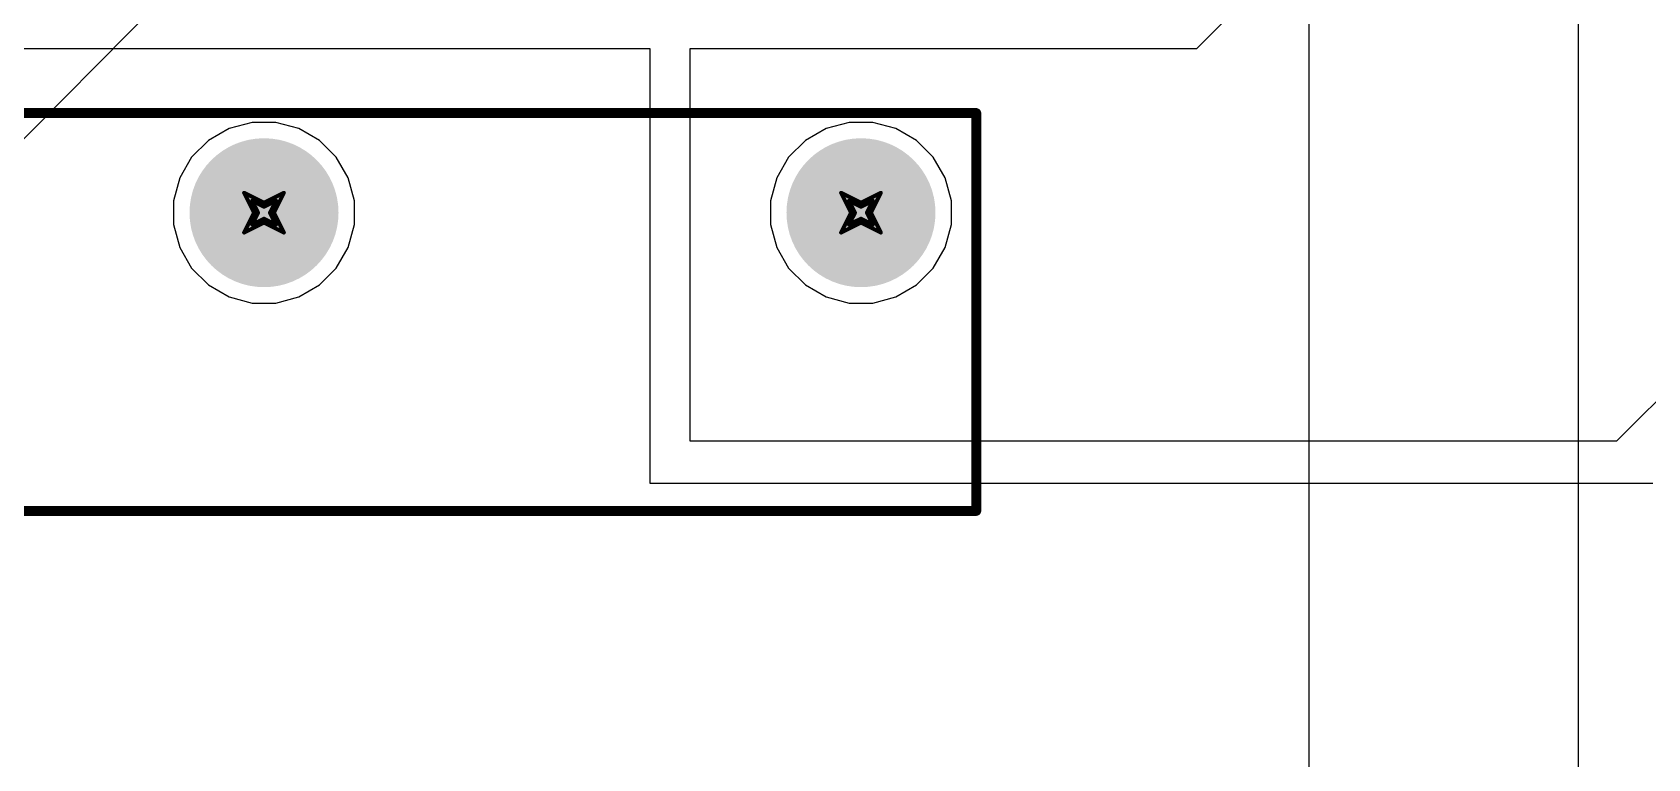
# Model space of a CAD drawing. Header units: inches. Extents: x -3 to 5259, y -3 to 5282.
# Drawn here: x 98.51 to 119.13, y 62.72 to 72 of the extents above; entities that cross this region are included whole.
import ezdxf

# ---------------------------------------------------------------- set-up
doc = ezdxf.new("R2010")
doc.units = ezdxf.units.IN
for name, color, linetype in [('Bottom Layer', 5, 'Continuous'), ('Bottom Solder', 6, 'Continuous'), ('Drill Drawing', 1, 'Continuous'), ('Layer 1', 16, 'Continuous'), ('Layer 2', 76, 'Continuous'), ('Multi-Layer', 9, 'Continuous'), ('Pad Holes', 156, 'Continuous'), ('Top Layer', 1, 'Continuous'), ('Top Overlay', 2, 'Continuous'), ('Top Solder', 216, 'Continuous')]:
    doc.layers.add(name, color=color, linetype=linetype)

# ---------------------------------------------------------------- blocks, each defined once
blk = doc.blocks.new('13_WQFN_HR__3_2__26')
at = {"layer": 'Top Solder'}
blk.add_line((1.178, -0.923), (5227.28, 5276.701), dxfattribs=at)
blk = doc.blocks.new('G6DN_1A_SL_DC24_179')
at = {"layer": 'Bottom Layer'}
blk.add_hatch(color=5, dxfattribs=at).paths.add_polyline_path([(-9.79, 0.9), (-7.99, 0.9), (-7.99, -0.9), (-9.79, -0.9)])
h = blk.add_hatch(color=5, dxfattribs=at)
edge = h.paths.add_edge_path()
edge.add_arc((-6.35, 0), 0.9, 0, 360)
h = blk.add_hatch(color=5, dxfattribs=at)
edge = h.paths.add_edge_path()
edge.add_arc((1.27, 0), 0.9, 0, 360)
h = blk.add_hatch(color=5, dxfattribs=at)
edge = h.paths.add_edge_path()
edge.add_arc((8.89, 0), 0.9, 0, 360)
at = {"layer": 'Bottom Solder'}
blk.add_hatch(color=6, dxfattribs=at).paths.add_polyline_path([(-9.841, 0.951), (-7.939, 0.951), (-7.939, -0.951), (-9.841, -0.951)])
h = blk.add_hatch(color=6, dxfattribs=at)
edge = h.paths.add_edge_path()
edge.add_arc((-6.35, 0), 0.951, 0, 360)
h = blk.add_hatch(color=6, dxfattribs=at)
edge = h.paths.add_edge_path()
edge.add_arc((1.27, 0), 0.951, 0, 360)
h = blk.add_hatch(color=6, dxfattribs=at)
edge = h.paths.add_edge_path()
edge.add_arc((8.89, 0), 0.951, 0, 360)
at = {"layer": 'Layer 1'}
blk.add_hatch(color=16, dxfattribs=at).paths.add_polyline_path([(-9.79, 0.9), (-7.99, 0.9), (-7.99, -0.9), (-9.79, -0.9)])
h = blk.add_hatch(color=16, dxfattribs=at)
edge = h.paths.add_edge_path()
edge.add_arc((-6.35, 0), 0.9, 0, 360)
h = blk.add_hatch(color=16, dxfattribs=at)
edge = h.paths.add_edge_path()
edge.add_arc((1.27, 0), 0.9, 0, 360)
h = blk.add_hatch(color=16, dxfattribs=at)
edge = h.paths.add_edge_path()
edge.add_arc((8.89, 0), 0.9, 0, 360)
at = {"layer": 'Layer 2'}
blk.add_hatch(color=76, dxfattribs=at).paths.add_polyline_path([(-9.79, 0.9), (-7.99, 0.9), (-7.99, -0.9), (-9.79, -0.9)])
h = blk.add_hatch(color=76, dxfattribs=at)
edge = h.paths.add_edge_path()
edge.add_arc((-6.35, 0), 0.9, 0, 360)
h = blk.add_hatch(color=76, dxfattribs=at)
edge = h.paths.add_edge_path()
edge.add_arc((1.27, 0), 0.9, 0, 360)
h = blk.add_hatch(color=76, dxfattribs=at)
edge = h.paths.add_edge_path()
edge.add_arc((8.89, 0), 0.9, 0, 360)
at = {"layer": 'Multi-Layer'}
blk.add_hatch(color=9, dxfattribs=at).paths.add_polyline_path([(-9.79, 0.9), (-7.99, 0.9), (-7.99, -0.9), (-9.79, -0.9)])
h = blk.add_hatch(color=9, dxfattribs=at)
edge = h.paths.add_edge_path()
edge.add_arc((-6.35, 0), 0.9, 0, 360)
h = blk.add_hatch(color=9, dxfattribs=at)
edge = h.paths.add_edge_path()
edge.add_arc((1.27, 0), 0.9, 0, 360)
h = blk.add_hatch(color=9, dxfattribs=at)
edge = h.paths.add_edge_path()
edge.add_arc((8.89, 0), 0.9, 0, 360)
at = {"layer": 'Pad Holes'}
h = blk.add_hatch(color=7, dxfattribs=at)
edge = h.paths.add_edge_path()
edge.add_arc((-8.89, 0), 0.6, 0, 360)
h = blk.add_hatch(color=7, dxfattribs=at)
edge = h.paths.add_edge_path()
edge.add_arc((-6.35, 0), 0.6, 0, 360)
h = blk.add_hatch(color=7, dxfattribs=at)
edge = h.paths.add_edge_path()
edge.add_arc((1.27, 0), 0.6, 0, 360)
h = blk.add_hatch(color=7, dxfattribs=at)
edge = h.paths.add_edge_path()
edge.add_arc((8.89, 0), 0.6, 0, 360)
at = {"layer": 'Top Layer'}
blk.add_hatch(color=1, dxfattribs=at).paths.add_polyline_path([(-9.79, 0.9), (-7.99, 0.9), (-7.99, -0.9), (-9.79, -0.9)])
h = blk.add_hatch(color=1, dxfattribs=at)
edge = h.paths.add_edge_path()
edge.add_arc((-6.35, 0), 0.9, 0, 360)
h = blk.add_hatch(color=1, dxfattribs=at)
edge = h.paths.add_edge_path()
edge.add_arc((1.27, 0), 0.9, 0, 360)
h = blk.add_hatch(color=1, dxfattribs=at)
edge = h.paths.add_edge_path()
edge.add_arc((8.89, 0), 0.9, 0, 360)
at = {"layer": 'Top Solder'}
blk.add_hatch(color=216, dxfattribs=at).paths.add_polyline_path([(-9.841, 0.951), (-7.939, 0.951), (-7.939, -0.951), (-9.841, -0.951)])
h = blk.add_hatch(color=216, dxfattribs=at)
edge = h.paths.add_edge_path()
edge.add_arc((-6.35, 0), 0.951, 0, 360)
h = blk.add_hatch(color=216, dxfattribs=at)
edge = h.paths.add_edge_path()
edge.add_arc((1.27, 0), 0.951, 0, 360)
h = blk.add_hatch(color=216, dxfattribs=at)
edge = h.paths.add_edge_path()
edge.add_arc((8.89, 0), 0.951, 0, 360)
at = {"layer": 'Top Overlay'}
for points in [[(-9.959, 1.272, 0.127, 0.127, 0), (10.361, 1.272, 0.127, 0.127, 0)], [(-9.959, -3.808, 0.127, 0.127, 0), (-9.959, 1.272, 0.127, 0.127, 0)], [(10.361, -3.808, 0.127, 0.127, 0), (10.361, 1.272, 0.127, 0.127, 0)], [(-9.959, -3.808, 0.127, 0.127, 0), (10.361, -3.808, 0.127, 0.127, 0)]]:
    blk.add_lwpolyline(points, format="xyseb", dxfattribs=at)
for points in [[(-9.991, 1.272, 0.0635, 0.0635, 1), (-9.927, 1.272, 0.0635, 0.0635, 1)], [(-9.991, 1.272, 0.0635, 0.0635, 1), (-9.927, 1.272, 0.0635, 0.0635, 1)], [(10.329, 1.272, 0.0635, 0.0635, 1), (10.393, 1.272, 0.0635, 0.0635, 1)], [(10.329, 1.272, 0.0635, 0.0635, 1), (10.393, 1.272, 0.0635, 0.0635, 1)], [(-9.991, -3.808, 0.0635, 0.0635, 1), (-9.927, -3.808, 0.0635, 0.0635, 1)], [(-9.991, -3.808, 0.0635, 0.0635, 1), (-9.927, -3.808, 0.0635, 0.0635, 1)], [(10.329, -3.808, 0.0635, 0.0635, 1), (10.393, -3.808, 0.0635, 0.0635, 1)], [(10.329, -3.808, 0.0635, 0.0635, 1), (10.393, -3.808, 0.0635, 0.0635, 1)]]:
    blk.add_lwpolyline(points, format="xyseb", close=True, dxfattribs=at)

msp = doc.modelspace()

# ---------------------------------------------------------------- linework, layer by layer
at = {"layer": 'Bottom Layer'}
for p, q in [((114.808, 29.105), (114.808, 79.324)), ((101.023, 70.773), (100.76, 70.621)), ((101.317, 70.851), (101.023, 70.773)), ((101.621, 70.851), (101.317, 70.851)), ((101.914, 70.773), (101.621, 70.851)), ((102.177, 70.621), (101.914, 70.773)), ((108.643, 70.773), (108.38, 70.621)), ((108.937, 70.851), (108.643, 70.773)), ((109.241, 70.851), (108.937, 70.851)), ((109.534, 70.773), (109.241, 70.851)), ((109.797, 70.621), (109.534, 70.773)), ((100.76, 70.621), (100.545, 70.406)), ((102.392, 70.406), (102.177, 70.621)), ((108.38, 70.621), (108.165, 70.406)), ((110.012, 70.406), (109.797, 70.621)), ((100.545, 70.406), (100.393, 70.143)), ((102.544, 70.143), (102.392, 70.406)), ((108.165, 70.406), (108.013, 70.143)), ((110.164, 70.143), (110.012, 70.406)), ((100.393, 70.143), (100.315, 69.849)), ((102.623, 69.849), (102.544, 70.143)), ((108.013, 70.143), (107.935, 69.849)), ((110.243, 69.849), (110.164, 70.143)), ((100.315, 69.849), (100.315, 69.545)), ((102.623, 69.545), (102.623, 69.849)), ((107.935, 69.849), (107.935, 69.545)), ((110.243, 69.545), (110.243, 69.849)), ((100.315, 69.545), (100.393, 69.252)), ((102.544, 69.252), (102.623, 69.545)), ((107.935, 69.545), (108.013, 69.252)), ((110.164, 69.252), (110.243, 69.545)), ((100.393, 69.252), (100.545, 68.989)), ((102.392, 68.989), (102.544, 69.252)), ((108.013, 69.252), (108.165, 68.989)), ((110.012, 68.989), (110.164, 69.252)), ((100.545, 68.989), (100.76, 68.774)), ((102.177, 68.774), (102.392, 68.989)), ((108.165, 68.989), (108.38, 68.774)), ((109.797, 68.774), (110.012, 68.989)), ((100.76, 68.774), (101.023, 68.622)), ((101.914, 68.622), (102.177, 68.774)), ((108.38, 68.774), (108.643, 68.622)), ((109.534, 68.622), (109.797, 68.774)), ((101.023, 68.622), (101.317, 68.543)), ((101.317, 68.543), (101.621, 68.543)), ((101.621, 68.543), (101.914, 68.622)), ((108.643, 68.622), (108.937, 68.543)), ((108.937, 68.543), (109.241, 68.543)), ((109.241, 68.543), (109.534, 68.622))]:
    msp.add_line(p, q, dxfattribs=at)
at = {"layer": 'Drill Drawing'}
for points in [[(101.215, 69.951, 0.0508, 0.0508, 0), (101.469, 69.824, 0.0508, 0.0508, 0)], [(101.215, 69.951, 0.0508, 0.0508, 0), (101.342, 69.697, 0.0508, 0.0508, 0)], [(101.469, 69.824, 0.0508, 0.0508, 0), (101.723, 69.951, 0.0508, 0.0508, 0)], [(101.596, 69.697, 0.0508, 0.0508, 0), (101.723, 69.951, 0.0508, 0.0508, 0)], [(108.835, 69.951, 0.0508, 0.0508, 0), (109.089, 69.824, 0.0508, 0.0508, 0)], [(108.835, 69.951, 0.0508, 0.0508, 0), (108.962, 69.697, 0.0508, 0.0508, 0)], [(109.089, 69.824, 0.0508, 0.0508, 0), (109.343, 69.951, 0.0508, 0.0508, 0)], [(109.216, 69.697, 0.0508, 0.0508, 0), (109.343, 69.951, 0.0508, 0.0508, 0)], [(101.215, 69.443, 0.0508, 0.0508, 0), (101.342, 69.697, 0.0508, 0.0508, 0)], [(101.316, 69.85, 0.0508, 0.0508, 0), (101.469, 69.773, 0.0508, 0.0508, 0)], [(101.316, 69.85, 0.0508, 0.0508, 0), (101.393, 69.697, 0.0508, 0.0508, 0)], [(101.316, 69.545, 0.0508, 0.0508, 0), (101.393, 69.697, 0.0508, 0.0508, 0)], [(101.469, 69.773, 0.0508, 0.0508, 0), (101.621, 69.85, 0.0508, 0.0508, 0)], [(101.545, 69.697, 0.0508, 0.0508, 0), (101.621, 69.85, 0.0508, 0.0508, 0)], [(101.545, 69.697, 0.0508, 0.0508, 0), (101.621, 69.545, 0.0508, 0.0508, 0)], [(101.596, 69.697, 0.0508, 0.0508, 0), (101.723, 69.443, 0.0508, 0.0508, 0)], [(108.835, 69.443, 0.0508, 0.0508, 0), (108.962, 69.697, 0.0508, 0.0508, 0)], [(108.936, 69.85, 0.0508, 0.0508, 0), (109.089, 69.773, 0.0508, 0.0508, 0)], [(108.936, 69.85, 0.0508, 0.0508, 0), (109.013, 69.697, 0.0508, 0.0508, 0)], [(108.936, 69.545, 0.0508, 0.0508, 0), (109.013, 69.697, 0.0508, 0.0508, 0)], [(109.089, 69.773, 0.0508, 0.0508, 0), (109.241, 69.85, 0.0508, 0.0508, 0)], [(109.165, 69.697, 0.0508, 0.0508, 0), (109.241, 69.85, 0.0508, 0.0508, 0)], [(109.165, 69.697, 0.0508, 0.0508, 0), (109.241, 69.545, 0.0508, 0.0508, 0)], [(109.216, 69.697, 0.0508, 0.0508, 0), (109.343, 69.443, 0.0508, 0.0508, 0)], [(101.215, 69.443, 0.0508, 0.0508, 0), (101.469, 69.57, 0.0508, 0.0508, 0)], [(101.316, 69.545, 0.0508, 0.0508, 0), (101.469, 69.621, 0.0508, 0.0508, 0)], [(101.469, 69.621, 0.0508, 0.0508, 0), (101.621, 69.545, 0.0508, 0.0508, 0)], [(101.469, 69.57, 0.0508, 0.0508, 0), (101.723, 69.443, 0.0508, 0.0508, 0)], [(108.835, 69.443, 0.0508, 0.0508, 0), (109.089, 69.57, 0.0508, 0.0508, 0)], [(108.936, 69.545, 0.0508, 0.0508, 0), (109.089, 69.621, 0.0508, 0.0508, 0)], [(109.089, 69.621, 0.0508, 0.0508, 0), (109.241, 69.545, 0.0508, 0.0508, 0)], [(109.089, 69.57, 0.0508, 0.0508, 0), (109.343, 69.443, 0.0508, 0.0508, 0)]]:
    msp.add_lwpolyline(points, format="xyseb", dxfattribs=at)
for points in [[(101.202, 69.951, 0.0254, 0.0254, 1), (101.227, 69.951, 0.0254, 0.0254, 1)], [(101.202, 69.951, 0.0254, 0.0254, 1), (101.227, 69.951, 0.0254, 0.0254, 1)], [(101.71, 69.951, 0.0254, 0.0254, 1), (101.735, 69.951, 0.0254, 0.0254, 1)], [(101.71, 69.951, 0.0254, 0.0254, 1), (101.735, 69.951, 0.0254, 0.0254, 1)], [(108.822, 69.951, 0.0254, 0.0254, 1), (108.847, 69.951, 0.0254, 0.0254, 1)], [(108.822, 69.951, 0.0254, 0.0254, 1), (108.847, 69.951, 0.0254, 0.0254, 1)], [(109.33, 69.951, 0.0254, 0.0254, 1), (109.355, 69.951, 0.0254, 0.0254, 1)], [(109.33, 69.951, 0.0254, 0.0254, 1), (109.355, 69.951, 0.0254, 0.0254, 1)], [(101.304, 69.85, 0.0254, 0.0254, 1), (101.329, 69.85, 0.0254, 0.0254, 1)], [(101.304, 69.85, 0.0254, 0.0254, 1), (101.329, 69.85, 0.0254, 0.0254, 1)], [(101.329, 69.697, 0.0254, 0.0254, 1), (101.354, 69.697, 0.0254, 0.0254, 1)], [(101.329, 69.697, 0.0254, 0.0254, 1), (101.354, 69.697, 0.0254, 0.0254, 1)], [(101.38, 69.697, 0.0254, 0.0254, 1), (101.405, 69.697, 0.0254, 0.0254, 1)], [(101.38, 69.697, 0.0254, 0.0254, 1), (101.405, 69.697, 0.0254, 0.0254, 1)], [(101.456, 69.824, 0.0254, 0.0254, 1), (101.481, 69.824, 0.0254, 0.0254, 1)], [(101.456, 69.824, 0.0254, 0.0254, 1), (101.481, 69.824, 0.0254, 0.0254, 1)], [(101.456, 69.773, 0.0254, 0.0254, 1), (101.481, 69.773, 0.0254, 0.0254, 1)], [(101.456, 69.773, 0.0254, 0.0254, 1), (101.481, 69.773, 0.0254, 0.0254, 1)], [(101.532, 69.697, 0.0254, 0.0254, 1), (101.558, 69.697, 0.0254, 0.0254, 1)], [(101.532, 69.697, 0.0254, 0.0254, 1), (101.558, 69.697, 0.0254, 0.0254, 1)], [(101.583, 69.697, 0.0254, 0.0254, 1), (101.608, 69.697, 0.0254, 0.0254, 1)], [(101.583, 69.697, 0.0254, 0.0254, 1), (101.608, 69.697, 0.0254, 0.0254, 1)], [(101.608, 69.85, 0.0254, 0.0254, 1), (101.634, 69.85, 0.0254, 0.0254, 1)], [(101.608, 69.85, 0.0254, 0.0254, 1), (101.634, 69.85, 0.0254, 0.0254, 1)], [(108.924, 69.85, 0.0254, 0.0254, 1), (108.949, 69.85, 0.0254, 0.0254, 1)], [(108.924, 69.85, 0.0254, 0.0254, 1), (108.949, 69.85, 0.0254, 0.0254, 1)], [(108.949, 69.697, 0.0254, 0.0254, 1), (108.974, 69.697, 0.0254, 0.0254, 1)], [(108.949, 69.697, 0.0254, 0.0254, 1), (108.974, 69.697, 0.0254, 0.0254, 1)], [(109, 69.697, 0.0254, 0.0254, 1), (109.025, 69.697, 0.0254, 0.0254, 1)], [(109, 69.697, 0.0254, 0.0254, 1), (109.025, 69.697, 0.0254, 0.0254, 1)], [(109.076, 69.824, 0.0254, 0.0254, 1), (109.101, 69.824, 0.0254, 0.0254, 1)], [(109.076, 69.824, 0.0254, 0.0254, 1), (109.101, 69.824, 0.0254, 0.0254, 1)], [(109.076, 69.773, 0.0254, 0.0254, 1), (109.101, 69.773, 0.0254, 0.0254, 1)], [(109.076, 69.773, 0.0254, 0.0254, 1), (109.101, 69.773, 0.0254, 0.0254, 1)], [(109.152, 69.697, 0.0254, 0.0254, 1), (109.178, 69.697, 0.0254, 0.0254, 1)], [(109.152, 69.697, 0.0254, 0.0254, 1), (109.178, 69.697, 0.0254, 0.0254, 1)], [(109.203, 69.697, 0.0254, 0.0254, 1), (109.228, 69.697, 0.0254, 0.0254, 1)], [(109.203, 69.697, 0.0254, 0.0254, 1), (109.228, 69.697, 0.0254, 0.0254, 1)], [(109.228, 69.85, 0.0254, 0.0254, 1), (109.254, 69.85, 0.0254, 0.0254, 1)], [(109.228, 69.85, 0.0254, 0.0254, 1), (109.254, 69.85, 0.0254, 0.0254, 1)], [(101.304, 69.545, 0.0254, 0.0254, 1), (101.329, 69.545, 0.0254, 0.0254, 1)], [(101.304, 69.545, 0.0254, 0.0254, 1), (101.329, 69.545, 0.0254, 0.0254, 1)], [(101.456, 69.621, 0.0254, 0.0254, 1), (101.481, 69.621, 0.0254, 0.0254, 1)], [(101.456, 69.621, 0.0254, 0.0254, 1), (101.481, 69.621, 0.0254, 0.0254, 1)], [(101.456, 69.57, 0.0254, 0.0254, 1), (101.481, 69.57, 0.0254, 0.0254, 1)], [(101.456, 69.57, 0.0254, 0.0254, 1), (101.481, 69.57, 0.0254, 0.0254, 1)], [(101.608, 69.545, 0.0254, 0.0254, 1), (101.634, 69.545, 0.0254, 0.0254, 1)], [(101.608, 69.545, 0.0254, 0.0254, 1), (101.634, 69.545, 0.0254, 0.0254, 1)], [(108.924, 69.545, 0.0254, 0.0254, 1), (108.949, 69.545, 0.0254, 0.0254, 1)], [(108.924, 69.545, 0.0254, 0.0254, 1), (108.949, 69.545, 0.0254, 0.0254, 1)], [(109.076, 69.621, 0.0254, 0.0254, 1), (109.101, 69.621, 0.0254, 0.0254, 1)], [(109.076, 69.621, 0.0254, 0.0254, 1), (109.101, 69.621, 0.0254, 0.0254, 1)], [(109.076, 69.57, 0.0254, 0.0254, 1), (109.101, 69.57, 0.0254, 0.0254, 1)], [(109.076, 69.57, 0.0254, 0.0254, 1), (109.101, 69.57, 0.0254, 0.0254, 1)], [(109.228, 69.545, 0.0254, 0.0254, 1), (109.254, 69.545, 0.0254, 0.0254, 1)], [(109.228, 69.545, 0.0254, 0.0254, 1), (109.254, 69.545, 0.0254, 0.0254, 1)], [(101.202, 69.443, 0.0254, 0.0254, 1), (101.227, 69.443, 0.0254, 0.0254, 1)], [(101.202, 69.443, 0.0254, 0.0254, 1), (101.227, 69.443, 0.0254, 0.0254, 1)], [(101.71, 69.443, 0.0254, 0.0254, 1), (101.735, 69.443, 0.0254, 0.0254, 1)], [(101.71, 69.443, 0.0254, 0.0254, 1), (101.735, 69.443, 0.0254, 0.0254, 1)], [(108.822, 69.443, 0.0254, 0.0254, 1), (108.847, 69.443, 0.0254, 0.0254, 1)], [(108.822, 69.443, 0.0254, 0.0254, 1), (108.847, 69.443, 0.0254, 0.0254, 1)], [(109.33, 69.443, 0.0254, 0.0254, 1), (109.355, 69.443, 0.0254, 0.0254, 1)], [(109.33, 69.443, 0.0254, 0.0254, 1), (109.355, 69.443, 0.0254, 0.0254, 1)]]:
    msp.add_lwpolyline(points, format="xyseb", close=True, dxfattribs=at)
at = {"layer": 'Layer 1'}
for p, q in [((101.023, 70.773), (100.76, 70.621)), ((101.317, 70.851), (101.023, 70.773)), ((101.621, 70.851), (101.317, 70.851)), ((101.914, 70.773), (101.621, 70.851)), ((102.177, 70.621), (101.914, 70.773)), ((108.643, 70.773), (108.38, 70.621)), ((108.937, 70.851), (108.643, 70.773)), ((109.241, 70.851), (108.937, 70.851)), ((109.534, 70.773), (109.241, 70.851)), ((109.797, 70.621), (109.534, 70.773)), ((100.76, 70.621), (100.545, 70.406)), ((102.392, 70.406), (102.177, 70.621)), ((108.38, 70.621), (108.165, 70.406)), ((110.012, 70.406), (109.797, 70.621)), ((100.545, 70.406), (100.393, 70.143)), ((102.544, 70.143), (102.392, 70.406)), ((108.165, 70.406), (108.013, 70.143)), ((110.164, 70.143), (110.012, 70.406)), ((100.393, 70.143), (100.315, 69.849)), ((102.623, 69.849), (102.544, 70.143)), ((108.013, 70.143), (107.935, 69.849)), ((110.243, 69.849), (110.164, 70.143)), ((100.315, 69.849), (100.315, 69.545)), ((102.623, 69.545), (102.623, 69.849)), ((107.935, 69.849), (107.935, 69.545)), ((110.243, 69.545), (110.243, 69.849)), ((100.315, 69.545), (100.393, 69.252)), ((102.544, 69.252), (102.623, 69.545)), ((107.935, 69.545), (108.013, 69.252)), ((110.164, 69.252), (110.243, 69.545)), ((100.393, 69.252), (100.545, 68.989)), ((102.392, 68.989), (102.544, 69.252)), ((108.013, 69.252), (108.165, 68.989)), ((110.012, 68.989), (110.164, 69.252)), ((100.545, 68.989), (100.76, 68.774)), ((102.177, 68.774), (102.392, 68.989)), ((108.165, 68.989), (108.38, 68.774)), ((109.797, 68.774), (110.012, 68.989)), ((100.76, 68.774), (101.023, 68.622)), ((101.914, 68.622), (102.177, 68.774)), ((108.38, 68.774), (108.643, 68.622)), ((109.534, 68.622), (109.797, 68.774)), ((101.023, 68.622), (101.317, 68.543)), ((101.317, 68.543), (101.621, 68.543)), ((101.621, 68.543), (101.914, 68.622)), ((108.643, 68.622), (108.937, 68.543)), ((108.937, 68.543), (109.241, 68.543)), ((109.241, 68.543), (109.534, 68.622))]:
    msp.add_line(p, q, dxfattribs=at)
at = {"layer": 'Layer 2'}
for p, q in [((118.244, 85.878), (118.244, 33.4)), ((101.023, 70.773), (100.76, 70.621)), ((101.317, 70.851), (101.023, 70.773)), ((101.621, 70.851), (101.317, 70.851)), ((101.914, 70.773), (101.621, 70.851)), ((102.177, 70.621), (101.914, 70.773)), ((108.643, 70.773), (108.38, 70.621)), ((108.937, 70.851), (108.643, 70.773)), ((109.241, 70.851), (108.937, 70.851)), ((109.534, 70.773), (109.241, 70.851)), ((109.797, 70.621), (109.534, 70.773)), ((100.76, 70.621), (100.545, 70.406)), ((102.392, 70.406), (102.177, 70.621)), ((108.38, 70.621), (108.165, 70.406)), ((110.012, 70.406), (109.797, 70.621)), ((100.545, 70.406), (100.393, 70.143)), ((102.544, 70.143), (102.392, 70.406)), ((108.165, 70.406), (108.013, 70.143)), ((110.164, 70.143), (110.012, 70.406)), ((100.393, 70.143), (100.315, 69.849)), ((102.623, 69.849), (102.544, 70.143)), ((108.013, 70.143), (107.935, 69.849)), ((110.243, 69.849), (110.164, 70.143)), ((100.315, 69.849), (100.315, 69.545)), ((102.623, 69.545), (102.623, 69.849)), ((107.935, 69.849), (107.935, 69.545)), ((110.243, 69.545), (110.243, 69.849)), ((100.315, 69.545), (100.393, 69.252)), ((102.544, 69.252), (102.623, 69.545)), ((107.935, 69.545), (108.013, 69.252)), ((110.164, 69.252), (110.243, 69.545)), ((100.393, 69.252), (100.545, 68.989)), ((102.392, 68.989), (102.544, 69.252)), ((108.013, 69.252), (108.165, 68.989)), ((110.012, 68.989), (110.164, 69.252)), ((100.545, 68.989), (100.76, 68.774)), ((102.177, 68.774), (102.392, 68.989)), ((108.165, 68.989), (108.38, 68.774)), ((109.797, 68.774), (110.012, 68.989)), ((100.76, 68.774), (101.023, 68.622)), ((101.914, 68.622), (102.177, 68.774)), ((108.38, 68.774), (108.643, 68.622)), ((109.534, 68.622), (109.797, 68.774)), ((101.023, 68.622), (101.317, 68.543)), ((101.317, 68.543), (101.621, 68.543)), ((101.621, 68.543), (101.914, 68.622)), ((108.643, 68.622), (108.937, 68.543)), ((108.937, 68.543), (109.241, 68.543)), ((109.241, 68.543), (109.534, 68.622))]:
    msp.add_line(p, q, dxfattribs=at)
at = {"layer": 'Top Layer'}
for p, q in [((113.377, 71.793), (114.102, 72.518)), ((94.367, 71.793), (106.392, 71.793)), ((106.392, 71.793), (106.392, 66.778)), ((106.91, 66.778), (106.91, 71.793)), ((106.91, 71.793), (113.377, 71.793)), ((119.661, 67.705), (118.734, 66.778)), ((106.392, 66.778), (106.392, 66.243)), ((118.734, 66.778), (106.91, 66.778)), ((106.392, 66.243), (119.197, 66.243))]:
    msp.add_line(p, q, dxfattribs=at)

# ---------------------------------------------------------------- block references
for name, p in [('13_WQFN_HR__3_2__26', (31.76, 5.456)), ('G6DN_1A_SL_DC24_179', (100.199, 69.697))]:
    msp.add_blockref(name, p)

doc.saveas('drawing.dxf')
